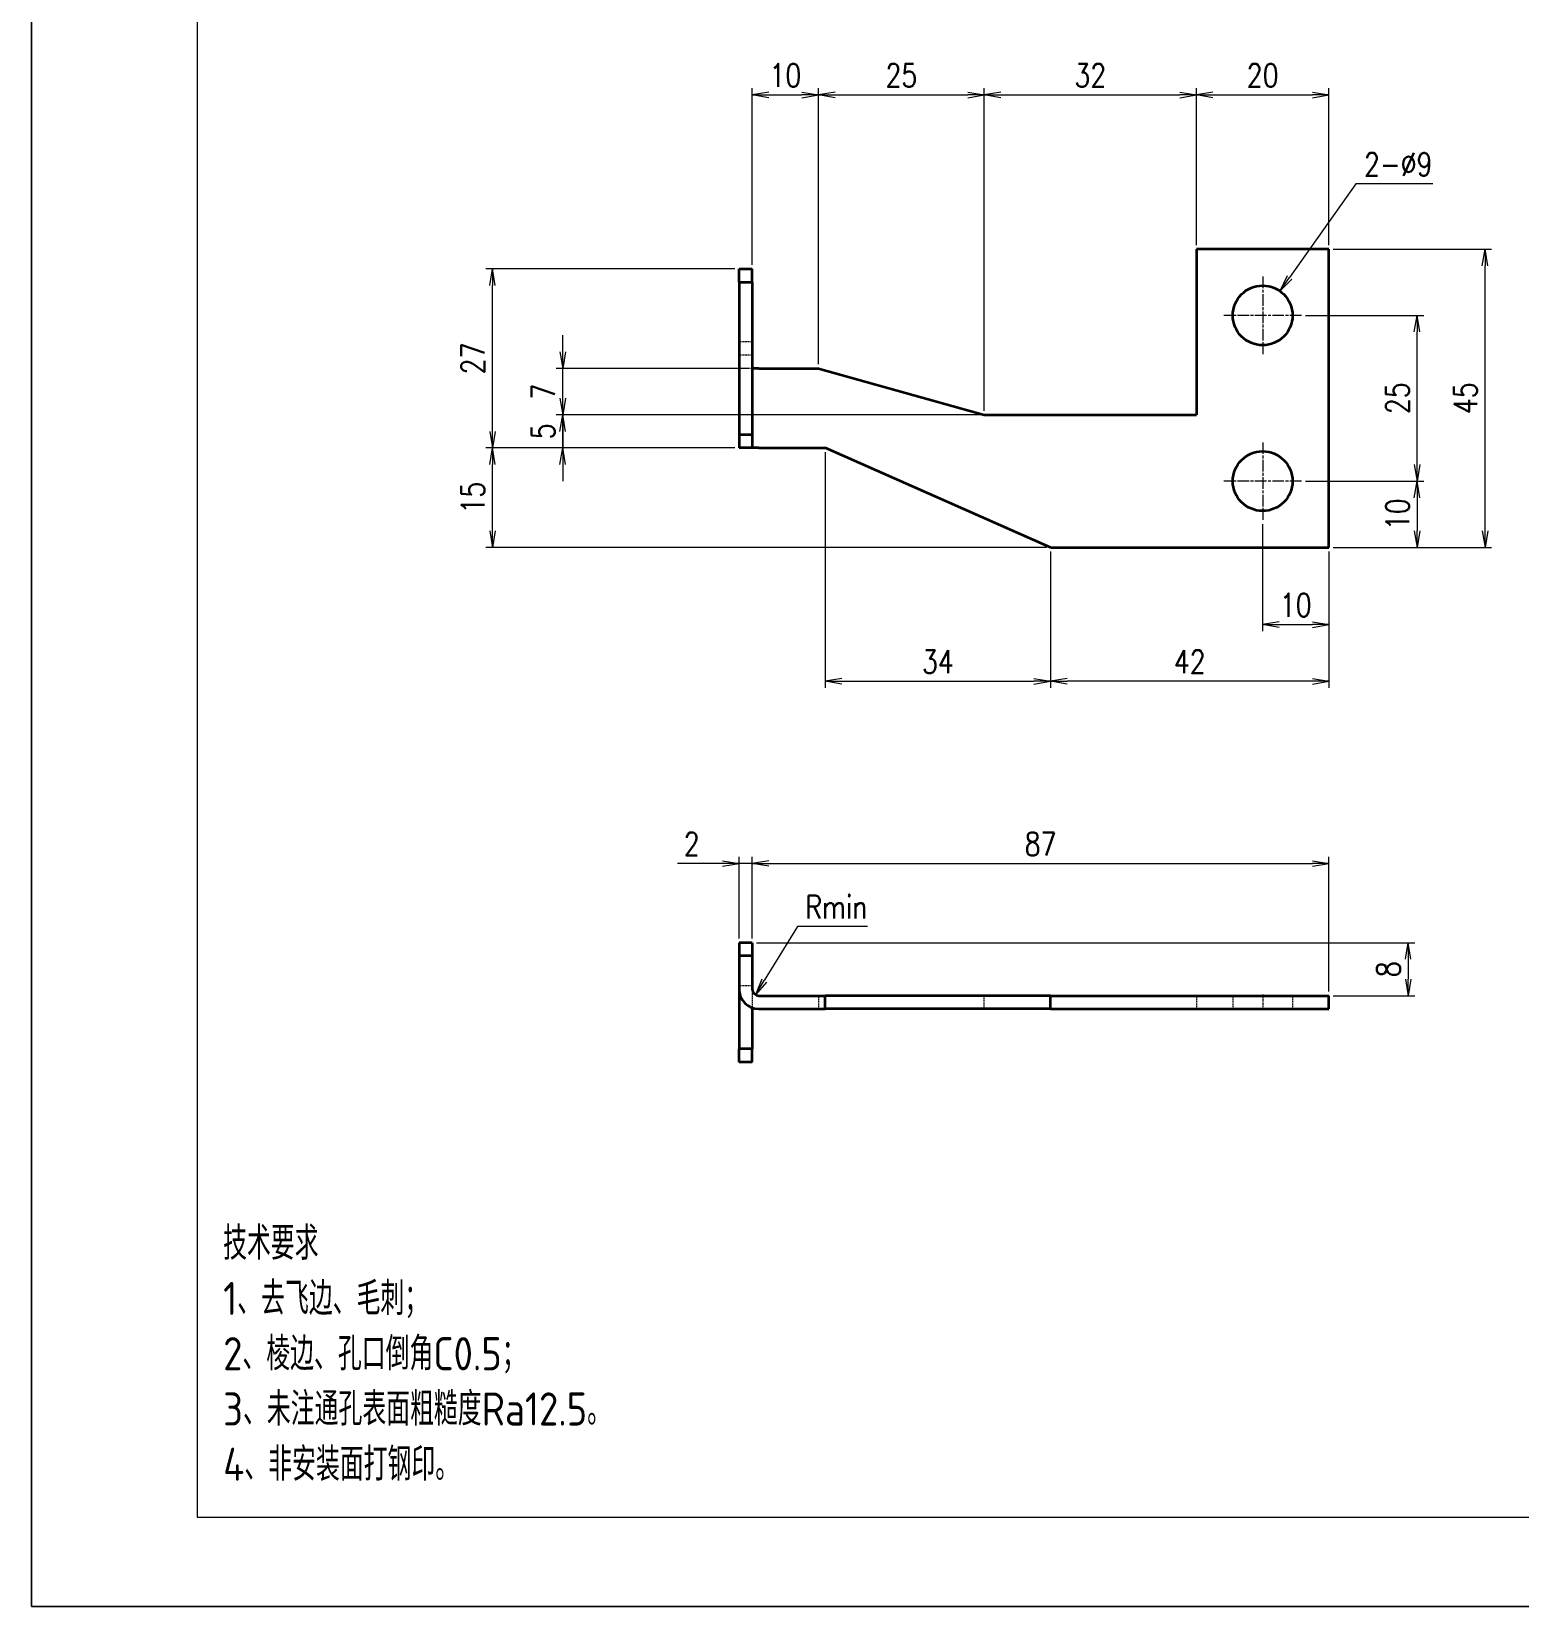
# Model space of a CAD drawing. Header units: inches. Extents: x 269 to 10986, y 1043 to 4337.
# Drawn here: x 2458 to 2682.5, y 1166.8 to 1404.4 of the extents above; entities that cross this region are included whole.
import ezdxf

# ---------------------------------------------------------------- set-up
doc = ezdxf.new("R2010")
doc.units = ezdxf.units.IN
doc.header["$MEASUREMENT"] = 0
doc.linetypes.add('AM_ISO02W050x2', pattern=[3.75, 3, -0.75])
doc.linetypes.add('AM_ISO08W050x2', pattern=[9, 6, -0.75, 1.5, -0.75])
doc.layers.add('DIM', color=3, linetype='Continuous')
for name, color, linetype, lineweight in [('中心线', 2, 'AM_ISO08W050x2', 18), ('图框', 7, 'Continuous', 18), ('标注线', 3, 'Continuous', 18), ('粗实线', 7, 'Continuous', 35), ('虚线', 1, 'AM_ISO02W050x2', 18)]:
    doc.layers.add(name, color=color, linetype=linetype, lineweight=lineweight)
doc.layers.add('打印', color=7, linetype='Continuous', lineweight=15, plot=False)
doc.layers.add('打印-禁用', color=7, linetype='Continuous', lineweight=15, plot=False)
doc.styles.add('DIM', font='romans.shx', dxfattribs={"width": 0.8, "bigfont": 'bigfont.shx'})
doc.styles.add('机械长仿宋', font='gbenor.shx', dxfattribs={"height": 1, "bigfont": 'gbcbig.shx'})
doc.dimstyles.new('XR 1-1$0', dxfattribs={"dimtxt": 3.5, "dimasz": 2.5, "dimexe": 1, "dimexo": 0.625, "dimgap": 1.2, "dimtad": 1, "dimzin": 9, "dimdsep": 46, "dimtxsty": 'DIM', "dimblk": 'OPEN', "dimcen": 0, "dimclrd": 8, "dimclre": 8, "dimclrt": 2, "dimazin": 2, "dimtfac": 0.5, "dimtmove": 0, "dimatfit": 3, "dimldrblk": 'OPEN', "dimfxl": 0, "dimtolj": 2, "dimlwd": 18, "dimlwe": 18, "dimarcsym": 0})
doc.dimstyles.new('XR 1-1$3', dxfattribs={"dimtxt": 3.5, "dimasz": 2.5, "dimexe": 1, "dimexo": 0.625, "dimgap": 1.2, "dimtad": 1, "dimtoh": 1, "dimdsep": 46, "dimtxsty": 'DIM', "dimblk": 'OPEN', "dimcen": 0, "dimclrd": 8, "dimclre": 8, "dimclrt": 2, "dimazin": 2, "dimtfac": 0.5, "dimtofl": 0, "dimtmove": 0, "dimatfit": 3, "dimldrblk": 'OPEN', "dimfxl": 0, "dimtolj": 2, "dimlwd": 18, "dimlwe": 18, "dimarcsym": 0})
doc.dimstyles.new('XR 1-1$4', dxfattribs={"dimtxt": 3.5, "dimasz": 2.5, "dimexe": 1, "dimexo": 0.625, "dimgap": 1.2, "dimtad": 1, "dimtoh": 1, "dimdsep": 46, "dimtxsty": 'DIM', "dimblk": 'OPEN', "dimcen": 0, "dimclrd": 8, "dimclre": 8, "dimclrt": 2, "dimazin": 2, "dimtfac": 0.5, "dimtofl": 0, "dimtmove": 0, "dimatfit": 3, "dimldrblk": 'OPEN', "dimfxl": 0, "dimtolj": 2, "dimlwd": 18, "dimlwe": 18, "dimarcsym": 0})

# ---------------------------------------------------------------- blocks, each defined once
blk = doc.blocks.new('GZDEH零件A3图框V01版')
at = {"layer": '图框', "linetype": 'Continuous'}
for p, q in [((2882.49, -1554.46), (2882.49, -1832.96)), ((2882.49, -1832.96), (3272.49, -1832.96))]:
    blk.add_line(p, q, dxfattribs=at)
at = {"layer": '打印-禁用', "linetype": 'Continuous'}
for p, q in [((2857.49, -1549.46), (2857.49, -1846.46)), ((2857.49, -1846.46), (3277.49, -1846.46))]:
    blk.add_line(p, q, dxfattribs=at)
blk = doc.blocks.new('DEH A3')
at = {"layer": '图框'}
blk.add_blockref('GZDEH零件A3图框V01版', (-2857.49, 1846.46), dxfattribs=at)
blk = doc.blocks.new('_Open')
at = {"color": 0, "linetype": 'ByBlock', "lineweight": -2}
for p, q in [((-1, 0.167), (0, 0)), ((-1, -0.167), (0, 0)), ((0, 0), (-1, 0))]:
    blk.add_line(p, q, dxfattribs=at)
blk = doc.blocks.new('*D666')
at = {"layer": 'Defpoints', "color": 0, "transparency": 16777216}
for p in [(2653.72, 1371.58), (2677.27, 1371.58), (2653.72, 1326.58)]:
    blk.add_point(p, dxfattribs=at)
at = {"layer": 'DIM', "color": 8, "lineweight": 18, "transparency": 16777216}
for p, q in [((2654.35, 1371.58), (2678.27, 1371.58)), ((2677.27, 1329.08), (2677.27, 1369.08)), ((2654.35, 1326.58), (2678.27, 1326.58))]:
    blk.add_line(p, q, dxfattribs=at)
at = {"layer": 'DIM', "color": 8, "lineweight": 18, "transparency": 16777216, "xscale": 2.5, "yscale": 2.5, "zscale": 2.5}
for p, rotation in [((2677.27, 1371.58), 90), ((2677.27, 1326.58), 270)]:
    blk.add_blockref('_Open', p, dxfattribs=dict(at, rotation=rotation))
at = {"layer": 'DIM', "color": 2, "transparency": 16777216, "insert": (2674.32, 1349.08), "char_height": 3.5, "attachment_point": 5, "rotation": 90, "style": 'DIM'}
blk.add_mtext('\\A2;45', dxfattribs=at)
blk = doc.blocks.new('*D667')
at = {"layer": 'Defpoints', "color": 0, "transparency": 16777216}
for p in [(2527.52, 1341.58), (2564.72, 1341.58), (2611.72, 1326.58)]:
    blk.add_point(p, dxfattribs=at)
at = {"layer": 'DIM', "color": 8, "lineweight": 18, "transparency": 16777216}
for p, q in [((2564.1, 1341.58), (2526.52, 1341.58)), ((2527.52, 1329.08), (2527.52, 1339.08)), ((2611.1, 1326.58), (2526.52, 1326.58))]:
    blk.add_line(p, q, dxfattribs=at)
at = {"layer": 'DIM', "color": 8, "lineweight": 18, "transparency": 16777216, "xscale": 2.5, "yscale": 2.5, "zscale": 2.5}
for p, rotation in [((2527.52, 1341.58), 90), ((2527.52, 1326.58), 270)]:
    blk.add_blockref('_Open', p, dxfattribs=dict(at, rotation=rotation))
at = {"layer": 'DIM', "color": 2, "transparency": 16777216, "insert": (2524.57, 1334.08), "char_height": 3.5, "attachment_point": 5, "rotation": 90, "style": 'DIM'}
blk.add_mtext('\\A2;15', dxfattribs=at)
blk = doc.blocks.new('*D668')
at = {"layer": 'Defpoints', "color": 0, "transparency": 16777216}
for p in [(2538.12, 1346.58), (2601.72, 1346.58), (2564.72, 1341.58)]:
    blk.add_point(p, dxfattribs=at)
at = {"layer": 'DIM', "color": 8, "lineweight": 18, "transparency": 16777216}
for p, q in [((2538.12, 1349.08), (2538.12, 1351.58)), ((2601.1, 1346.58), (2537.12, 1346.58)), ((2538.12, 1341.58), (2538.12, 1346.58)), ((2564.1, 1341.58), (2537.12, 1341.58)), ((2538.12, 1339.08), (2538.12, 1336.58))]:
    blk.add_line(p, q, dxfattribs=at)
at = {"layer": 'DIM', "color": 8, "lineweight": 18, "transparency": 16777216, "xscale": 2.5, "yscale": 2.5, "zscale": 2.5}
for p, rotation in [((2538.12, 1346.58), 270), ((2538.12, 1341.58), 90)]:
    blk.add_blockref('_Open', p, dxfattribs=dict(at, rotation=rotation))
at = {"layer": 'DIM', "color": 2, "transparency": 16777216, "insert": (2535.17, 1344.08), "char_height": 3.5, "attachment_point": 5, "rotation": 90, "style": 'DIM'}
blk.add_mtext('\\A2;5', dxfattribs=at)
blk = doc.blocks.new('*D669')
at = {"layer": 'Defpoints', "color": 0, "transparency": 16777216}
for p in [(2538.12, 1353.58), (2566.72, 1353.58), (2587.62, 1346.58)]:
    blk.add_point(p, dxfattribs=at)
at = {"layer": 'DIM', "color": 8, "lineweight": 18, "transparency": 16777216}
for p, q in [((2538.12, 1356.08), (2538.12, 1358.58)), ((2566.1, 1353.58), (2537.12, 1353.58)), ((2538.12, 1346.58), (2538.12, 1353.58)), ((2586.99, 1346.58), (2537.12, 1346.58)), ((2538.12, 1344.08), (2538.12, 1341.58))]:
    blk.add_line(p, q, dxfattribs=at)
at = {"layer": 'DIM', "color": 8, "lineweight": 18, "transparency": 16777216, "xscale": 2.5, "yscale": 2.5, "zscale": 2.5}
for p, rotation in [((2538.12, 1353.58), 270), ((2538.12, 1346.58), 90)]:
    blk.add_blockref('_Open', p, dxfattribs=dict(at, rotation=rotation))
at = {"layer": 'DIM', "color": 2, "transparency": 16777216, "insert": (2535.17, 1350.08), "char_height": 3.5, "attachment_point": 5, "rotation": 90, "style": 'DIM'}
blk.add_mtext('\\A2;7', dxfattribs=at)
blk = doc.blocks.new('*D670')
at = {"layer": 'Defpoints', "color": 0, "transparency": 16777216}
for p in [(2527.52, 1368.58), (2564.72, 1368.58), (2564.72, 1341.58)]:
    blk.add_point(p, dxfattribs=at)
at = {"layer": 'DIM', "color": 8, "lineweight": 18, "transparency": 16777216}
for p, q in [((2564.1, 1368.58), (2526.52, 1368.58)), ((2527.52, 1344.08), (2527.52, 1366.08)), ((2564.1, 1341.58), (2526.52, 1341.58))]:
    blk.add_line(p, q, dxfattribs=at)
at = {"layer": 'DIM', "color": 8, "lineweight": 18, "transparency": 16777216, "xscale": 2.5, "yscale": 2.5, "zscale": 2.5}
for p, rotation in [((2527.52, 1368.58), 90), ((2527.52, 1341.58), 270)]:
    blk.add_blockref('_Open', p, dxfattribs=dict(at, rotation=rotation))
at = {"layer": 'DIM', "color": 2, "transparency": 16777216, "insert": (2524.57, 1355.08), "char_height": 3.5, "attachment_point": 5, "rotation": 90, "style": 'DIM'}
blk.add_mtext('\\A2;27', dxfattribs=at)
blk = doc.blocks.new('*D671')
at = {"layer": 'Defpoints', "color": 0, "transparency": 16777216}
for p in [(2611.72, 1326.58), (2653.72, 1326.58), (2611.72, 1306.39)]:
    blk.add_point(p, dxfattribs=at)
at = {"layer": 'DIM', "color": 8, "lineweight": 18, "transparency": 16777216}
for p, q in [((2611.72, 1325.95), (2611.72, 1305.39)), ((2653.72, 1325.95), (2653.72, 1305.39)), ((2651.22, 1306.39), (2614.22, 1306.39))]:
    blk.add_line(p, q, dxfattribs=at)
at = {"layer": 'DIM', "color": 8, "lineweight": 18, "transparency": 16777216, "xscale": 2.5, "yscale": 2.5, "zscale": 2.5, "rotation": 180}
blk.add_blockref('_Open', (2611.72, 1306.39), dxfattribs=at)
at = {"layer": 'DIM', "color": 8, "lineweight": 18, "transparency": 16777216, "xscale": 2.5, "yscale": 2.5, "zscale": 2.5}
blk.add_blockref('_Open', (2653.72, 1306.39), dxfattribs=at)
at = {"layer": 'DIM', "color": 2, "transparency": 16777216, "insert": (2632.72, 1309.34), "char_height": 3.5, "attachment_point": 5, "style": 'DIM'}
blk.add_mtext('\\A2;42', dxfattribs=at)
blk = doc.blocks.new('*D672')
at = {"layer": 'Defpoints', "color": 0, "transparency": 16777216}
for p in [(2577.72, 1341.58), (2611.72, 1322.15), (2611.72, 1306.39)]:
    blk.add_point(p, dxfattribs=at)
at = {"layer": 'DIM', "color": 8, "lineweight": 18, "transparency": 16777216}
for p, q in [((2577.72, 1340.95), (2577.72, 1305.39)), ((2611.72, 1321.52), (2611.72, 1305.39)), ((2580.22, 1306.39), (2609.22, 1306.39))]:
    blk.add_line(p, q, dxfattribs=at)
at = {"layer": 'DIM', "color": 8, "lineweight": 18, "transparency": 16777216, "xscale": 2.5, "yscale": 2.5, "zscale": 2.5, "rotation": 180}
blk.add_blockref('_Open', (2577.72, 1306.39), dxfattribs=at)
at = {"layer": 'DIM', "color": 8, "lineweight": 18, "transparency": 16777216, "xscale": 2.5, "yscale": 2.5, "zscale": 2.5}
blk.add_blockref('_Open', (2611.72, 1306.39), dxfattribs=at)
at = {"layer": 'DIM', "color": 2, "transparency": 16777216, "insert": (2594.72, 1309.34), "char_height": 3.5, "attachment_point": 5, "style": 'DIM'}
blk.add_mtext('\\A2;34', dxfattribs=at)
blk = doc.blocks.new('*D673')
at = {"layer": 'Defpoints', "color": 0, "transparency": 16777216}
for p in [(2633.72, 1394.84), (2633.72, 1371.58), (2601.72, 1346.58)]:
    blk.add_point(p, dxfattribs=at)
at = {"layer": 'DIM', "color": 8, "lineweight": 18, "transparency": 16777216}
for p, q in [((2601.72, 1347.2), (2601.72, 1395.84)), ((2604.22, 1394.84), (2631.22, 1394.84)), ((2633.72, 1372.2), (2633.72, 1395.84))]:
    blk.add_line(p, q, dxfattribs=at)
at = {"layer": 'DIM', "color": 8, "lineweight": 18, "transparency": 16777216, "xscale": 2.5, "yscale": 2.5, "zscale": 2.5, "rotation": 180}
blk.add_blockref('_Open', (2601.72, 1394.84), dxfattribs=at)
at = {"layer": 'DIM', "color": 8, "lineweight": 18, "transparency": 16777216, "xscale": 2.5, "yscale": 2.5, "zscale": 2.5}
blk.add_blockref('_Open', (2633.72, 1394.84), dxfattribs=at)
at = {"layer": 'DIM', "color": 2, "transparency": 16777216, "insert": (2617.72, 1397.79), "char_height": 3.5, "attachment_point": 5, "style": 'DIM'}
blk.add_mtext('\\A2;32', dxfattribs=at)
blk = doc.blocks.new('*D674')
at = {"layer": 'Defpoints', "color": 0, "transparency": 16777216}
for p in [(2653.72, 1394.84), (2633.72, 1371.58), (2653.72, 1371.58)]:
    blk.add_point(p, dxfattribs=at)
at = {"layer": 'DIM', "color": 8, "lineweight": 18, "transparency": 16777216}
for p, q in [((2633.72, 1372.2), (2633.72, 1395.84)), ((2636.22, 1394.84), (2651.22, 1394.84)), ((2653.72, 1372.2), (2653.72, 1395.84))]:
    blk.add_line(p, q, dxfattribs=at)
at = {"layer": 'DIM', "color": 8, "lineweight": 18, "transparency": 16777216, "xscale": 2.5, "yscale": 2.5, "zscale": 2.5, "rotation": 180}
blk.add_blockref('_Open', (2633.72, 1394.84), dxfattribs=at)
at = {"layer": 'DIM', "color": 8, "lineweight": 18, "transparency": 16777216, "xscale": 2.5, "yscale": 2.5, "zscale": 2.5}
blk.add_blockref('_Open', (2653.72, 1394.84), dxfattribs=at)
at = {"layer": 'DIM', "color": 2, "transparency": 16777216, "insert": (2643.72, 1397.79), "char_height": 3.5, "attachment_point": 5, "style": 'DIM'}
blk.add_mtext('\\A2;20', dxfattribs=at)
blk = doc.blocks.new('*D675')
at = {"layer": 'Defpoints', "color": 0, "transparency": 16777216}
for p in [(2601.72, 1394.84), (2576.72, 1353.58), (2601.72, 1353.58)]:
    blk.add_point(p, dxfattribs=at)
at = {"layer": 'DIM', "color": 8, "lineweight": 18, "transparency": 16777216}
for p, q in [((2576.72, 1354.2), (2576.72, 1395.84)), ((2579.22, 1394.84), (2599.22, 1394.84)), ((2601.72, 1354.2), (2601.72, 1395.84))]:
    blk.add_line(p, q, dxfattribs=at)
at = {"layer": 'DIM', "color": 8, "lineweight": 18, "transparency": 16777216, "xscale": 2.5, "yscale": 2.5, "zscale": 2.5, "rotation": 180}
blk.add_blockref('_Open', (2576.72, 1394.84), dxfattribs=at)
at = {"layer": 'DIM', "color": 8, "lineweight": 18, "transparency": 16777216, "xscale": 2.5, "yscale": 2.5, "zscale": 2.5}
blk.add_blockref('_Open', (2601.72, 1394.84), dxfattribs=at)
at = {"layer": 'DIM', "color": 2, "transparency": 16777216, "insert": (2589.22, 1397.79), "char_height": 3.5, "attachment_point": 5, "style": 'DIM'}
blk.add_mtext('\\A2;25', dxfattribs=at)
blk = doc.blocks.new('*D676')
at = {"layer": 'Defpoints', "color": 0, "transparency": 16777216}
for p in [(2576.72, 1394.84), (2566.72, 1368.58), (2576.72, 1362.07)]:
    blk.add_point(p, dxfattribs=at)
at = {"layer": 'DIM', "color": 8, "lineweight": 18, "transparency": 16777216}
for p, q in [((2566.72, 1369.2), (2566.72, 1395.84)), ((2569.22, 1394.84), (2574.22, 1394.84)), ((2576.72, 1362.69), (2576.72, 1395.84))]:
    blk.add_line(p, q, dxfattribs=at)
at = {"layer": 'DIM', "color": 8, "lineweight": 18, "transparency": 16777216, "xscale": 2.5, "yscale": 2.5, "zscale": 2.5, "rotation": 180}
blk.add_blockref('_Open', (2566.72, 1394.84), dxfattribs=at)
at = {"layer": 'DIM', "color": 8, "lineweight": 18, "transparency": 16777216, "xscale": 2.5, "yscale": 2.5, "zscale": 2.5}
blk.add_blockref('_Open', (2576.72, 1394.84), dxfattribs=at)
at = {"layer": 'DIM', "color": 2, "transparency": 16777216, "insert": (2571.72, 1397.79), "char_height": 3.5, "attachment_point": 5, "style": 'DIM'}
blk.add_mtext('\\A2;10', dxfattribs=at)
blk = doc.blocks.new('*D677')
at = {"layer": 'Defpoints', "color": 0, "transparency": 16777216}
for p in [(2564.72, 1278.9), (2564.72, 1266.95), (2566.72, 1266.95)]:
    blk.add_point(p, dxfattribs=at)
at = {"layer": 'DIM', "color": 8, "lineweight": 18, "transparency": 16777216}
for p, q in [((2562.22, 1278.9), (2555.46, 1278.9)), ((2564.72, 1267.58), (2564.72, 1279.9)), ((2566.72, 1278.9), (2564.72, 1278.9)), ((2566.72, 1267.58), (2566.72, 1279.9)), ((2569.22, 1278.9), (2571.72, 1278.9))]:
    blk.add_line(p, q, dxfattribs=at)
at = {"layer": 'DIM', "color": 8, "lineweight": 18, "transparency": 16777216, "xscale": 2.5, "yscale": 2.5, "zscale": 2.5}
blk.add_blockref('_Open', (2564.72, 1278.9), dxfattribs=at)
at = {"layer": 'DIM', "color": 8, "lineweight": 18, "transparency": 16777216, "xscale": 2.5, "yscale": 2.5, "zscale": 2.5, "rotation": 180}
blk.add_blockref('_Open', (2566.72, 1278.9), dxfattribs=at)
at = {"layer": 'DIM', "color": 2, "transparency": 16777216, "insert": (2557.59, 1281.85), "char_height": 3.5, "attachment_point": 5, "style": 'DIM'}
blk.add_mtext('\\A2;2', dxfattribs=at)
blk = doc.blocks.new('*D678')
at = {"layer": 'Defpoints', "color": 0, "transparency": 16777216}
for p in [(2653.72, 1278.9), (2566.72, 1266.95), (2653.72, 1258.95)]:
    blk.add_point(p, dxfattribs=at)
at = {"layer": 'DIM', "color": 8, "lineweight": 18, "transparency": 16777216}
for p, q in [((2566.72, 1267.58), (2566.72, 1279.9)), ((2569.22, 1278.9), (2651.22, 1278.9)), ((2653.72, 1259.58), (2653.72, 1279.9))]:
    blk.add_line(p, q, dxfattribs=at)
at = {"layer": 'DIM', "color": 8, "lineweight": 18, "transparency": 16777216, "xscale": 2.5, "yscale": 2.5, "zscale": 2.5, "rotation": 180}
blk.add_blockref('_Open', (2566.72, 1278.9), dxfattribs=at)
at = {"layer": 'DIM', "color": 8, "lineweight": 18, "transparency": 16777216, "xscale": 2.5, "yscale": 2.5, "zscale": 2.5}
blk.add_blockref('_Open', (2653.72, 1278.9), dxfattribs=at)
at = {"layer": 'DIM', "color": 2, "transparency": 16777216, "insert": (2610.22, 1281.85), "char_height": 3.5, "attachment_point": 5, "style": 'DIM'}
blk.add_mtext('\\A2;87', dxfattribs=at)
blk = doc.blocks.new('*D679')
at = {"layer": 'Defpoints', "color": 0, "transparency": 16777216}
for p in [(2566.72, 1266.95), (2653.72, 1258.95), (2665.67, 1258.95)]:
    blk.add_point(p, dxfattribs=at)
at = {"layer": 'DIM', "color": 8, "lineweight": 18, "transparency": 16777216}
for p, q in [((2567.35, 1266.95), (2666.67, 1266.95)), ((2665.67, 1264.45), (2665.67, 1261.45)), ((2654.35, 1258.95), (2666.67, 1258.95))]:
    blk.add_line(p, q, dxfattribs=at)
at = {"layer": 'DIM', "color": 8, "lineweight": 18, "transparency": 16777216, "xscale": 2.5, "yscale": 2.5, "zscale": 2.5}
for p, rotation in [((2665.67, 1266.95), 90), ((2665.67, 1258.95), 270)]:
    blk.add_blockref('_Open', p, dxfattribs=dict(at, rotation=rotation))
at = {"layer": 'DIM', "color": 2, "transparency": 16777216, "insert": (2662.72, 1262.95), "char_height": 3.5, "attachment_point": 5, "rotation": 90, "style": 'DIM'}
blk.add_mtext('\\A2;8', dxfattribs=at)
blk = doc.blocks.new('*D680')
at = {"layer": 'Defpoints', "color": 0, "transparency": 16777216}
for p in [(2567.72, 1259.95), (2567.2, 1259.1)]:
    blk.add_point(p, dxfattribs=at)
at = {"layer": 'DIM', "color": 8, "lineweight": 18, "transparency": 16777216}
for p, q in [((2573.56, 1269.38), (2568.51, 1261.23)), ((2584.09, 1269.38), (2573.56, 1269.38))]:
    blk.add_line(p, q, dxfattribs=at)
at = {"layer": 'DIM', "color": 8, "lineweight": 18, "transparency": 16777216, "xscale": 2.5, "yscale": 2.5, "zscale": 2.5, "rotation": 238.2695508471297}
blk.add_blockref('_Open', (2567.2, 1259.1), dxfattribs=at)
at = {"layer": 'DIM', "color": 2, "transparency": 16777216, "insert": (2579.42, 1272.33), "char_height": 3.5, "attachment_point": 5, "style": 'DIM'}
blk.add_mtext('\\A2;{\\Fromans,bigfont|c134;Rmin}', dxfattribs=at)
blk = doc.blocks.new('*D685')
at = {"layer": 'Defpoints', "color": 0, "transparency": 16777216}
for p in [(2643.72, 1330.73), (2653.72, 1326.58), (2653.72, 1314.93)]:
    blk.add_point(p, dxfattribs=at)
at = {"layer": 'DIM', "color": 8, "lineweight": 18, "transparency": 16777216}
for p, q in [((2643.72, 1330.1), (2643.72, 1313.93)), ((2653.72, 1325.95), (2653.72, 1313.93)), ((2646.22, 1314.93), (2651.22, 1314.93))]:
    blk.add_line(p, q, dxfattribs=at)
at = {"layer": 'DIM', "color": 8, "lineweight": 18, "transparency": 16777216, "xscale": 2.5, "yscale": 2.5, "zscale": 2.5, "rotation": 180}
blk.add_blockref('_Open', (2643.72, 1314.93), dxfattribs=at)
at = {"layer": 'DIM', "color": 8, "lineweight": 18, "transparency": 16777216, "xscale": 2.5, "yscale": 2.5, "zscale": 2.5}
blk.add_blockref('_Open', (2653.72, 1314.93), dxfattribs=at)
at = {"layer": 'DIM', "color": 2, "transparency": 16777216, "insert": (2648.72, 1317.88), "char_height": 3.5, "attachment_point": 5, "style": 'DIM'}
blk.add_mtext('\\A2;10', dxfattribs=at)
blk = doc.blocks.new('*D686')
at = {"layer": 'Defpoints', "color": 0, "transparency": 16777216}
for p in [(2649.57, 1336.58), (2657.07, 1326.58), (2667.02, 1326.58)]:
    blk.add_point(p, dxfattribs=at)
at = {"layer": 'DIM', "color": 8, "lineweight": 18, "transparency": 16777216}
for p, q in [((2650.2, 1336.58), (2668.02, 1336.58)), ((2667.02, 1334.08), (2667.02, 1329.08)), ((2657.69, 1326.58), (2668.02, 1326.58))]:
    blk.add_line(p, q, dxfattribs=at)
at = {"layer": 'DIM', "color": 8, "lineweight": 18, "transparency": 16777216, "xscale": 2.5, "yscale": 2.5, "zscale": 2.5}
for p, rotation in [((2667.02, 1336.58), 90), ((2667.02, 1326.58), 270)]:
    blk.add_blockref('_Open', p, dxfattribs=dict(at, rotation=rotation))
at = {"layer": 'DIM', "color": 2, "transparency": 16777216, "insert": (2664.07, 1331.58), "char_height": 3.5, "attachment_point": 5, "rotation": 90, "style": 'DIM'}
blk.add_mtext('\\A2;10', dxfattribs=at)
blk = doc.blocks.new('*D687')
at = {"layer": 'Defpoints', "color": 0, "transparency": 16777216}
for p in [(2649.57, 1361.58), (2667.02, 1361.58), (2650.2, 1336.58)]:
    blk.add_point(p, dxfattribs=at)
at = {"layer": 'DIM', "color": 8, "lineweight": 18, "transparency": 16777216}
for p, q in [((2650.2, 1361.58), (2668.02, 1361.58)), ((2667.02, 1339.08), (2667.02, 1359.08)), ((2650.82, 1336.58), (2668.02, 1336.58))]:
    blk.add_line(p, q, dxfattribs=at)
at = {"layer": 'DIM', "color": 8, "lineweight": 18, "transparency": 16777216, "xscale": 2.5, "yscale": 2.5, "zscale": 2.5}
for p, rotation in [((2667.02, 1361.58), 90), ((2667.02, 1336.58), 270)]:
    blk.add_blockref('_Open', p, dxfattribs=dict(at, rotation=rotation))
at = {"layer": 'DIM', "color": 2, "transparency": 16777216, "insert": (2664.07, 1349.08), "char_height": 3.5, "attachment_point": 5, "rotation": 90, "style": 'DIM'}
blk.add_mtext('\\A2;25', dxfattribs=at)
blk = doc.blocks.new('*D688')
at = {"layer": 'Defpoints', "color": 0, "transparency": 16777216}
for p in [(2646.33, 1365.25), (2641.12, 1357.91)]:
    blk.add_point(p, dxfattribs=at)
at = {"layer": 'DIM', "color": 8, "lineweight": 18, "transparency": 16777216}
for p, q in [((2657.78, 1381.42), (2647.77, 1367.29)), ((2669.38, 1381.42), (2657.78, 1381.42))]:
    blk.add_line(p, q, dxfattribs=at)
at = {"layer": 'DIM', "color": 8, "lineweight": 18, "transparency": 16777216, "xscale": 2.5, "yscale": 2.5, "zscale": 2.5, "rotation": 234.6880428510713}
blk.add_blockref('_Open', (2646.33, 1365.25), dxfattribs=at)
at = {"layer": 'DIM', "color": 2, "transparency": 16777216, "insert": (2664.18, 1384.37), "char_height": 3.5, "attachment_point": 5, "style": 'DIM'}
blk.add_mtext('\\A2;2-%%c9', dxfattribs=at)

msp = doc.modelspace()

# ---------------------------------------------------------------- linework, layer by layer
at = {"layer": '中心线', "ltscale": 0.292499}
for p, q in [((2643.724, 1367.43), (2643.724, 1355.73)), ((2649.574, 1361.58), (2637.874, 1361.58)), ((2643.724, 1342.43), (2643.724, 1330.73)), ((2649.574, 1336.58), (2637.874, 1336.58))]:
    msp.add_line(p, q, dxfattribs=at)
at = {"layer": '中心线', "ltscale": 0.060015}
msp.add_line((2643.724, 1259.152), (2643.724, 1256.751), dxfattribs=at)
at = {"layer": '打印'}
msp.add_lwpolyline([(2457.977, 1463.819), (2877.977, 1463.819), (2877.977, 1166.819), (2457.977, 1166.819)], close=True, dxfattribs=at)
at = {"layer": '粗实线'}
for p, q in [((2653.724, 1371.58), (2633.724, 1371.58)), ((2633.724, 1371.58), (2633.724, 1346.58)), ((2653.724, 1326.58), (2653.724, 1371.58)), ((2564.724, 1366.58), (2564.724, 1343.58)), ((2566.724, 1366.58), (2566.724, 1343.58)), ((2576.724, 1353.58), (2601.724, 1346.58)), ((2601.724, 1346.58), (2633.724, 1346.58)), ((2611.724, 1326.58), (2577.724, 1341.58)), ((2611.724, 1326.58), (2653.724, 1326.58)), ((2611.724, 1258.952), (2577.724, 1258.952)), ((2611.724, 1256.952), (2577.724, 1256.952)), ((2611.724, 1258.952), (2653.724, 1258.952)), ((2611.724, 1256.952), (2653.724, 1256.952))]:
    msp.add_line(p, q, dxfattribs=at)
at = {"layer": '粗实线', "ltscale": 0.05}
for p, q in [((2564.724, 1368.58), (2566.724, 1368.58)), ((2564.724, 1366.58), (2564.724, 1368.58)), ((2566.724, 1366.58), (2566.724, 1368.58)), ((2564.724, 1366.58), (2566.724, 1366.58)), ((2566.724, 1343.58), (2564.724, 1343.58)), ((2564.724, 1343.58), (2564.724, 1341.58)), ((2566.724, 1343.58), (2566.724, 1341.58)), ((2566.724, 1341.58), (2564.724, 1341.58)), ((2566.724, 1266.952), (2564.724, 1266.952)), ((2564.724, 1266.952), (2564.724, 1264.952)), ((2566.724, 1266.952), (2566.724, 1264.952)), ((2566.724, 1264.952), (2564.724, 1264.952)), ((2577.724, 1256.952), (2577.724, 1258.952)), ((2611.724, 1256.952), (2611.724, 1258.952)), ((2653.724, 1256.952), (2653.724, 1258.952)), ((2566.724, 1250.952), (2564.724, 1250.952)), ((2564.724, 1248.952), (2564.724, 1250.952)), ((2566.724, 1248.952), (2566.724, 1250.952)), ((2566.724, 1248.952), (2564.724, 1248.952))]:
    msp.add_line(p, q, dxfattribs=at)
at = {"layer": '粗实线', "ltscale": 0.025}
for p, q in [((2567.724, 1353.58), (2566.724, 1353.58)), ((2567.724, 1341.58), (2566.724, 1341.58))]:
    msp.add_line(p, q, dxfattribs=at)
at = {"layer": '粗实线', "ltscale": 0.225}
msp.add_line((2567.724, 1353.58), (2576.724, 1353.58), dxfattribs=at)
at = {"layer": '粗实线', "ltscale": 0.25}
for p, q in [((2567.724, 1341.58), (2577.724, 1341.58)), ((2567.724, 1258.952), (2577.724, 1258.952)), ((2567.724, 1256.952), (2577.724, 1256.952))]:
    msp.add_line(p, q, dxfattribs=at)
at = {"layer": '粗实线', "ltscale": 0.125}
for p, q in [((2564.724, 1264.952), (2564.724, 1259.952)), ((2566.724, 1264.952), (2566.724, 1259.952))]:
    msp.add_line(p, q, dxfattribs=at)
at = {"layer": '粗实线', "ltscale": 0.224807}
msp.add_line((2564.724, 1259.944), (2564.724, 1250.952), dxfattribs=at)
at = {"layer": '粗实线', "ltscale": 0.154289}
msp.add_line((2566.724, 1257.123), (2566.724, 1250.952), dxfattribs=at)
at = {"layer": '粗实线'}
for centre in [(2643.724, 1361.58), (2643.724, 1336.58)]:
    msp.add_circle(centre, 4.5, dxfattribs=at)
for radius in [3, 1]:
    msp.add_arc((2567.724, 1259.952), radius, 180, 270, dxfattribs=at)
at = {"layer": '虚线', "ltscale": 0.05}
for p, q in [((2566.724, 1366.58), (2564.724, 1366.58)), ((2566.724, 1357.58), (2564.724, 1357.58)), ((2566.724, 1355.58), (2564.724, 1355.58)), ((2566.724, 1353.58), (2564.724, 1353.58)), ((2564.724, 1264.952), (2566.724, 1264.952)), ((2566.724, 1260.452), (2564.724, 1260.452)), ((2576.724, 1258.952), (2576.724, 1256.952)), ((2601.724, 1256.952), (2601.724, 1258.952)), ((2633.724, 1258.952), (2633.724, 1256.952)), ((2639.224, 1258.952), (2639.224, 1256.952)), ((2639.224, 1258.952), (2639.224, 1256.952)), ((2648.224, 1258.952), (2648.224, 1256.952)), ((2648.224, 1258.952), (2648.224, 1256.952)), ((2566.724, 1250.952), (2564.724, 1250.952))]:
    msp.add_line(p, q, dxfattribs=at)
at = {"layer": '虚线', "ltscale": 0.070599}
msp.add_line((2566.724, 1259.947), (2566.724, 1257.123), dxfattribs=at)

# ---------------------------------------------------------------- block references
at = {"layer": '图框'}
msp.add_blockref('DEH A3', (2457.977, 1166.819), dxfattribs=at)

# ---------------------------------------------------------------- texts
at = {"layer": '标注线', "color": 2, "insert": (2486.89, 1185.75), "char_height": 5, "width": 114.82461, "attachment_point": 7, "style": '机械长仿宋'}
msp.add_mtext('\\A2;技术要求\\P1、去飞边、毛刺；\\P2、棱边、孔口倒角C0.5；\\P3、未注通孔表面粗糙度Ra12.5。\\P4、非安装面打钢印。', dxfattribs=at)

# ---------------------------------------------------------------- dimensions: what is measured, and where the dimension line sits
at = {"layer": 'DIM'}
for base, p1, p2, picture, middle in [((2576.724, 1394.838), (2566.724, 1368.58), (2576.724, 1362.068), '*D676', (2571.724, 1397.788)), ((2601.724, 1394.838), (2576.724, 1353.58), (2601.724, 1353.58), '*D675', (2589.224, 1397.788)), ((2633.724, 1394.838), (2601.724, 1346.58), (2633.724, 1371.58), '*D673', (2617.724, 1397.788)), ((2653.724, 1394.838), (2633.724, 1371.58), (2653.724, 1371.58), '*D674', (2643.724, 1397.788)), ((2611.724, 1306.393), (2577.724, 1341.58), (2611.724, 1322.148), '*D672', (2594.724, 1309.343)), ((2653.724, 1314.932), (2643.724, 1330.73), (2653.724, 1326.58), '*D685', (2648.724, 1317.882)), ((2611.724, 1306.393), (2653.724, 1326.58), (2611.724, 1326.58), '*D671', (2632.724, 1309.343)), ((2564.724, 1278.902), (2566.724, 1266.952), (2564.724, 1266.952), '*D677', (2557.591, 1281.852)), ((2653.724, 1278.902), (2566.724, 1266.952), (2653.724, 1258.952), '*D678', (2610.224, 1281.852))]:
    dim = msp.add_linear_dim(base=base, p1=p1, p2=p2, dimstyle='XR 1-1$0', dxfattribs=at)
    dim.commit()
    dim.dimension.update_dxf_attribs({"geometry": picture, "text_midpoint": middle})
dim = msp.add_diameter_dim_2p(p1=(2641.123, 1357.908), p2=(2646.325, 1365.252), dimstyle='XR 1-1$3', override={"dimpost": '2-%%c<>'}, dxfattribs=at)
dim.commit()
dim.dimension.update_dxf_attribs({"geometry": '*D688', "text_midpoint": (2664.178, 1381.419), "dimtype": 163})
for base, p1, p2, picture, middle in [((2677.273, 1371.58), (2653.724, 1326.58), (2653.724, 1371.58), '*D666', (2674.323, 1349.08)), ((2527.517, 1368.58), (2564.724, 1341.58), (2564.724, 1368.58), '*D670', (2524.567, 1355.08)), ((2667.018, 1361.58), (2650.199, 1336.58), (2649.574, 1361.58), '*D687', (2664.068, 1349.08)), ((2538.124, 1353.58), (2587.617, 1346.58), (2566.724, 1353.58), '*D669', (2535.174, 1350.08)), ((2538.124, 1346.58), (2564.724, 1341.58), (2601.724, 1346.58), '*D668', (2535.174, 1344.08)), ((2527.517, 1341.58), (2611.724, 1326.58), (2564.724, 1341.58), '*D667', (2524.567, 1334.08)), ((2667.018, 1326.58), (2649.574, 1336.58), (2657.069, 1326.58), '*D686', (2664.068, 1331.58)), ((2665.665, 1258.952), (2566.724, 1266.952), (2653.724, 1258.952), '*D679', (2662.715, 1262.952))]:
    dim = msp.add_linear_dim(base=base, p1=p1, p2=p2, angle=90, dimstyle='XR 1-1$0', dxfattribs=at)
    dim.commit()
    dim.dimension.update_dxf_attribs({"geometry": picture, "text_midpoint": middle})
dim = msp.add_radius_dim(center=(2567.724, 1259.952), mpoint=(2567.198, 1259.101), text='{\\Fromans,bigfont|c134;Rmin}', dimstyle='XR 1-1$4', override={"dimtmove": 1}, dxfattribs=at)
dim.commit()
dim.dimension.update_dxf_attribs({"geometry": '*D680', "text_midpoint": (2573.557, 1269.384), "dimtype": 164})

doc.saveas('drawing.dxf')
